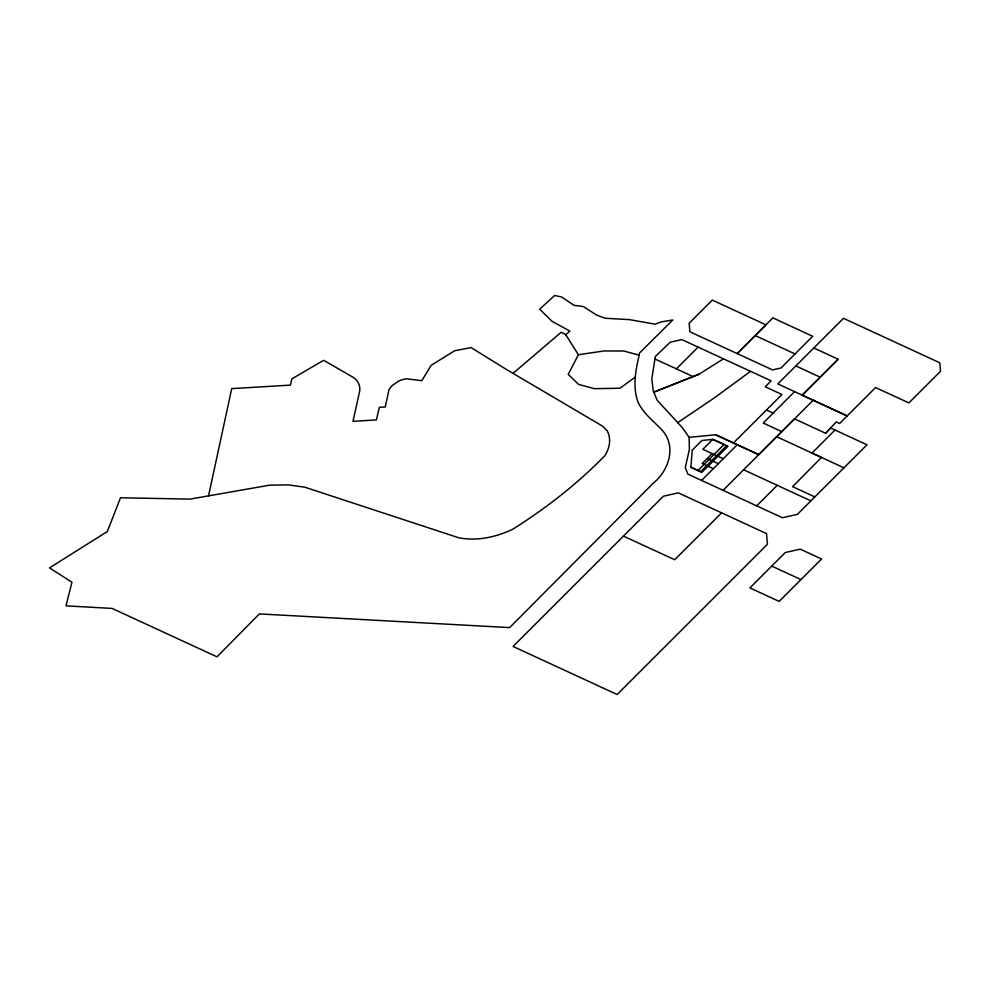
<?xml version="1.0" encoding="UTF-8"?>
<svg xmlns="http://www.w3.org/2000/svg" width="990" height="990" viewBox="0 0 990 990"><rect width="100%" height="100%" fill="white"/><g stroke="black" fill="none" stroke-linecap="round" stroke-linejoin="round"><path stroke-width="1.49" d="M208.544 495.866L231.722 388.612L290.379 385.122L291.852 378.898L323.619 360.298L353.158 377.314C357.724 380.16 360.546 385.593 359.716 390.988L352.96 421.369L376.398 419.884L379.38 407.298L385.259 406.989L389.008 389.676L391.892 385.778L398.549 381.138A18.006 12.251 -19.8 0 1 406.667 378.811L421.814 380.68L431.096 365.384L454.645 350.745L471.079 347.589L506.855 369.74L602.663 426.207L607.155 430.749A44.179 30.071 -19.8 0 1 604.915 455.61C577.541 483.751 546.109 508.204 512.894 529.143C496.213 537.149 477.539 541.183 459.125 537.892L304.895 487.229L288.511 484.902L269.787 485.15L190.105 499.096L120.508 497.772L107.328 531.556L49.5 567.876L71.948 582.182L66.008 605.855L112.117 608.417L217.02 656.84L259.343 613.911L509.64 627.598L652.955 483.467C669.314 470.337 677.37 445.154 660.751 428.695C652.422 420.218 642.683 412.669 637.733 401.532C632.622 386.187 635.592 370.507 639.169 355.175L639.478 353.046L672.816 319.968L661.283 321.899L655.133 324.175L629.504 319.659L605.113 318.236L596.698 315.092L583.246 306.541L573.977 305.304L561.602 296.988L554.61 295.49L539.686 309.189L552.098 321.366L569.881 331.068L565.773 334.719L561.268 332.207L513.006 373.379M689.127 437.332L715.696 434.759L733.466 442.951L781.939 394.503L765.221 386.781L771.136 380.841L681.764 339.582L670.242 342.193L655.293 356.549L651.828 378.799L653.264 390.988L657.212 400.331L682.308 427.593L689.127 437.332L689.387 449.398L685.303 467.651L687.815 474.074L782.422 517.733L797.334 514.404L866.993 444.807L830.573 427.977L825.611 433.249L794.524 418.881L723.071 490.335M639.169 355.175L623.799 351.017L604.172 350.955L578.395 354.717L568.235 374.368L578.581 384.405L594.322 388.674L619.988 388.229L635.184 377.128M825.611 433.249L836.253 421.938L839.607 423.497L875.568 387.56L908.894 402.893L940.5 371.312L939.782 362.786L843.492 318.322L777.843 383.91L847.193 415.936L802.197 395.171L838.196 359.234L813.83 347.973M813.186 400.232L781.766 431.652L763.24 423.027L794.586 391.644M715.696 434.759L758.748 454.657L781.766 431.652M654.91 358.986L676.38 368.849L698.099 347.119M755.197 335.548L737.179 353.579L689.844 331.749L689.151 323.223L712.268 300.094L765.938 324.831L737.179 353.579L772.522 369.901L780.962 368.02L812.679 336.291L772.868 317.877L755.197 335.548L795.032 353.937M712.107 453.581L702.182 463.493L713.369 468.654M698.049 470.46L724.074 444.436M726.672 445.636L700.648 471.661L690.896 467.169M701.601 480.422L737.278 444.745M802.197 395.171L838.196 359.234M721.623 512.845L678.274 492.859L663.374 496.238L513.067 646.458L617.141 694.51L767.436 544.265L766.532 533.61L721.623 512.845L674.697 559.734L623.465 536.11M756.719 505.865L777.237 485.323M835.028 430.056L812.023 453.036L843.95 467.812M771.705 566.094L749.913 587.912L779.155 601.4L821.576 559.004L800.229 549.141L785.33 552.519L771.705 566.094L800.972 579.583M750.544 371.324L714.632 397.695L677.556 422.718M698.915 374.282L653.759 392.151L698.915 374.282L723.48 358.813M723.95 444.56L712.775 439.399L702.851 449.324L723.282 458.741M814.844 496.906L792.582 486.647L821.514 457.43L776.692 436.726M707.145 458.543L718.319 463.691M795.836 365.941L820.227 377.215M766.47 409.971L773.215 413.09M733.466 442.951L758.748 454.657M743.626 469.792L810.86 500.853M676.38 368.849L693.087 376.596M565.773 334.719L578.395 354.717M692.282 450.091L690.884 467.342L701.861 472.403L727.996 446.255L713.085 439.374L701.922 440.463L692.282 450.091"/></g></svg>
